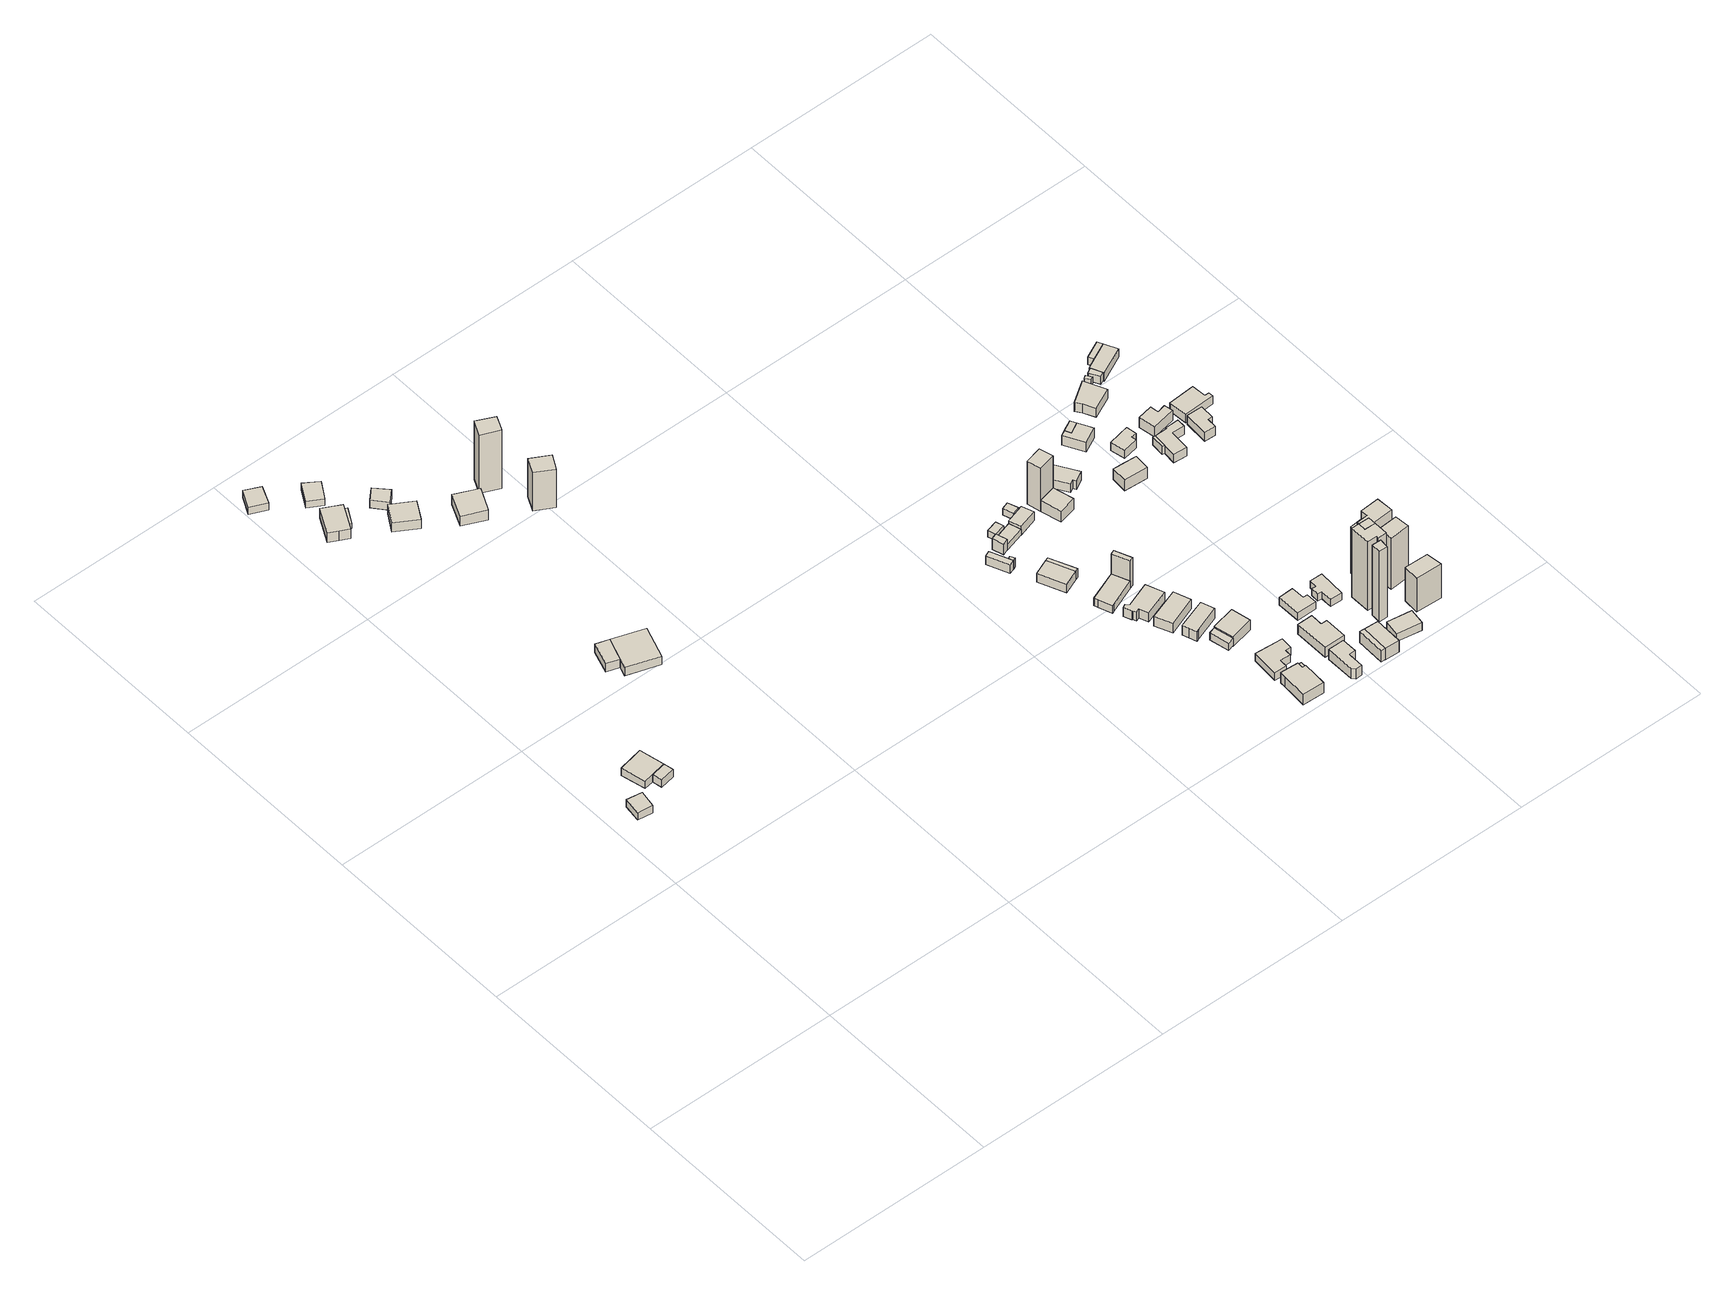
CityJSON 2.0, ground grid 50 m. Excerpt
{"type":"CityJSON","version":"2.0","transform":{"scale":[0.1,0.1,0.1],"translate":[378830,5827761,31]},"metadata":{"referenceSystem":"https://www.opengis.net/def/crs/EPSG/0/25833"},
"CityObjects":{
"building1":{"type":"Building","attributes":{"Gemeindeschluessel":"11000005","BezugspunktDach":"2200","function":"31001_1312","measuredHeight":2.29,"storeysAboveGround":1},"address":[{"country":"Germany","locality":"Berlin","thoroughfareNumber":"84 (3)","thoroughfareName":"Niederneuendorfer Allee"}],"geometry":[{"type":"Solid","lod":"1","boundaries":[[[[0,1,2,3]],[[4,5,6,7]],[[4,7,3,2]],[[5,4,2,1]],[[6,5,1,0]],[[7,6,0,3]]]]}]},
"building2":{"type":"Building","attributes":{"Gemeindeschluessel":"11000005","BezugspunktDach":"2200","function":"31001_1312","measuredHeight":2.25,"storeysAboveGround":1},"address":[{"country":"Germany","locality":"Berlin","thoroughfareNumber":"84 (2)","thoroughfareName":"Niederneuendorfer Allee"}],"geometry":[{"type":"Solid","lod":"1","boundaries":[[[[8,9,10,11,12]],[[13,14,15,16,17]],[[13,17,12,11]],[[14,13,11,10]],[[15,14,10,9]],[[16,15,9,8]],[[17,16,8,12]]]]}]},
"building3":{"type":"Building","attributes":{"Gemeindeschluessel":"11000005","BezugspunktDach":"2200","function":"51009_1610","measuredHeight":2.27,"storeysAboveGround":0},"address":[{"country":"Germany","locality":"Berlin"}],"geometry":[{"type":"Solid","lod":"1","boundaries":[[[[18,19,10,9]],[[14,20,21,15]],[[14,15,9,10]],[[20,14,10,19]],[[21,20,19,18]],[[15,21,18,9]]]]}]},
"building4":{"type":"Building","attributes":{"Gemeindeschluessel":"11000005","BezugspunktDach":"2200","function":"31001_1312","measuredHeight":2.22,"storeysAboveGround":1},"address":[{"country":"Germany","locality":"Berlin","thoroughfareNumber":"84 (65)","thoroughfareName":"Niederneuendorfer Allee"}],"geometry":[{"type":"Solid","lod":"1","boundaries":[[[[22,23,24,25]],[[26,27,28,29]],[[26,29,25,24]],[[27,26,24,23]],[[28,27,23,22]],[[29,28,22,25]]]]}]},
"building5":{"type":"Building","attributes":{"Gemeindeschluessel":"11000005","BezugspunktDach":"2200","function":"31001_1310","measuredHeight":2.59,"storeysAboveGround":1},"address":[{"country":"Germany","locality":"Berlin","thoroughfareNumber":"84 (1)","thoroughfareName":"Niederneuendorfer Allee"}],"geometry":[{"type":"Solid","lod":"1","boundaries":[[[[30,31,32,33]],[[34,35,36,37]],[[34,37,33,32]],[[35,34,32,31]],[[36,35,31,30]],[[37,36,30,33]]]]}]},
"building6":{"type":"Building","attributes":{"Gemeindeschluessel":"11000005","BezugspunktDach":"2200","function":"31001_1312","measuredHeight":3.65,"storeysAboveGround":1},"address":[{"country":"Germany","locality":"Berlin","thoroughfareNumber":"84 (67)","thoroughfareName":"Niederneuendorfer Allee"}],"geometry":[{"type":"Solid","lod":"1","boundaries":[[[[38,39,40,41,42,43]],[[44,45,46,47,48,49]],[[44,49,43,42]],[[45,44,42,41]],[[46,45,41,40]],[[47,46,40,39]],[[48,47,39,38]],[[49,48,38,43]]]]}]},
"building7":{"type":"Building","attributes":{"Gemeindeschluessel":"11000005","BezugspunktDach":"2200","function":"51009_1610","measuredHeight":1.57,"storeysAboveGround":0},"address":[{"country":"Germany","locality":"Berlin"}],"geometry":[{"type":"Solid","lod":"1","boundaries":[[[[50,51,52,53]],[[54,55,56,57]],[[54,57,53,52]],[[55,54,52,51]],[[56,55,51,50]],[[57,56,50,53]]]]}]},
"building8":{"type":"Building","attributes":{"Gemeindeschluessel":"11000005","BezugspunktDach":"2200","function":"31001_1310","measuredHeight":2.58,"storeysAboveGround":1},"address":[{"country":"Germany","locality":"Berlin","thoroughfareNumber":"84","thoroughfareName":"Niederneuendorfer Allee"}],"geometry":[{"type":"Solid","lod":"1","boundaries":[[[[58,59,31,30,60]],[[36,35,61,62,63]],[[36,63,60,30]],[[35,36,30,31]],[[61,35,31,59]],[[62,61,59,58]],[[63,62,58,60]]]]}]},
"building9":{"type":"Building","attributes":{"Gemeindeschluessel":"11000005","BezugspunktDach":"2200","function":"31001_1312","measuredHeight":2.01,"storeysAboveGround":1},"address":[{"country":"Germany","locality":"Berlin","thoroughfareNumber":"84 (66)","thoroughfareName":"Niederneuendorfer Allee"}],"geometry":[{"type":"Solid","lod":"1","boundaries":[[[[64,65,66,67]],[[68,69,70,71]],[[68,71,67,66]],[[69,68,66,65]],[[70,69,65,64]],[[71,70,64,67]]]]}]},
"building10":{"type":"Building","attributes":{"Gemeindeschluessel":"11000005","BezugspunktDach":"2200","function":"31001_1312","measuredHeight":2.79,"storeysAboveGround":1},"address":[{"country":"Germany","locality":"Berlin","thoroughfareNumber":"84 (69)","thoroughfareName":"Niederneuendorfer Allee"}],"geometry":[{"type":"Solid","lod":"1","boundaries":[[[[72,73,74,75]],[[76,77,78,79]],[[76,79,75,74]],[[77,76,74,73]],[[78,77,73,72]],[[79,78,72,75]]]]}]},
"building11":{"type":"Building","attributes":{"Gemeindeschluessel":"11000005","BezugspunktDach":"2200","function":"31001_1312","measuredHeight":2.5,"storeysAboveGround":1},"address":[{"country":"Germany","locality":"Berlin","thoroughfareNumber":"84 (68)","thoroughfareName":"Niederneuendorfer Allee"}],"geometry":[{"type":"Solid","lod":"1","boundaries":[[[[80,81,82,83]],[[84,85,86,87]],[[84,87,83,82]],[[85,84,82,81]],[[86,85,81,80]],[[87,86,80,83]]]]}]},
"building12":{"type":"Building","attributes":{"Gemeindeschluessel":"11000005","BezugspunktDach":"2200","function":"31001_1312","measuredHeight":3.04,"storeysAboveGround":1},"address":[{"country":"Germany","locality":"Berlin","thoroughfareNumber":"84 (70)","thoroughfareName":"Niederneuendorfer Allee"}],"geometry":[{"type":"Solid","lod":"1","boundaries":[[[[88,89,90,91]],[[92,93,94,95]],[[92,95,91,90]],[[93,92,90,89]],[[94,93,89,88]],[[95,94,88,91]]]]}]},
"building13":{"type":"Building","attributes":{"Gemeindeschluessel":"11000005","BezugspunktDach":"2200","function":"31001_1312","measuredHeight":19.59,"storeysAboveGround":1},"address":[{"country":"Germany","locality":"Berlin","thoroughfareNumber":"84 (71)","thoroughfareName":"Niederneuendorfer Allee"}],"geometry":[{"type":"Solid","lod":"1","boundaries":[[[[96,97,98,99]],[[100,101,102,103]],[[100,103,99,98]],[[101,100,98,97]],[[102,101,97,96]],[[103,102,96,99]]]]}]},
"building14":{"type":"Building","attributes":{"Gemeindeschluessel":"11000005","BezugspunktDach":"2200","function":"31001_1312","measuredHeight":11.95,"storeysAboveGround":1},"address":[{"country":"Germany","locality":"Berlin","thoroughfareNumber":"84 (72)","thoroughfareName":"Niederneuendorfer Allee"}],"geometry":[{"type":"Solid","lod":"1","boundaries":[[[[104,105,106,107]],[[108,109,110,111]],[[108,111,107,106]],[[109,108,106,105]],[[110,109,105,104]],[[111,110,104,107]]]]}]},
"building15":{"type":"Building","attributes":{"Gemeindeschluessel":"11000005","BezugspunktDach":"2200","function":"31001_2612","measuredHeight":2.69,"storeysAboveGround":1},"address":[{"country":"Germany","locality":"Berlin","thoroughfareNumber":"83 (23)","thoroughfareName":"Niederneuendorfer Allee"}],"geometry":[{"type":"Solid","lod":"1","boundaries":[[[[112,113,114,115,116]],[[117,118,119,120,121]],[[117,121,116,115]],[[118,117,115,114]],[[119,118,114,113]],[[120,119,113,112]],[[121,120,112,116]]]]}]},
"building16":{"type":"Building","attributes":{"Gemeindeschluessel":"11000005","BezugspunktDach":"2200","function":"51009_1610","measuredHeight":2.74,"storeysAboveGround":0},"address":[{"country":"Germany","locality":"Berlin"}],"geometry":[{"type":"Solid","lod":"1","boundaries":[[[[113,122,123,114]],[[124,125,126,127]],[[124,127,114,123]],[[125,124,123,122]],[[126,125,122,113]],[[127,126,113,114]]]]}]},
"building17":{"type":"Building","attributes":{"Gemeindeschluessel":"11000005","BezugspunktDach":"2200","function":"31001_1312","measuredHeight":2.79,"storeysAboveGround":1},"address":[{"country":"Germany","locality":"Berlin","thoroughfareNumber":"83 (1)","thoroughfareName":"Niederneuendorfer Allee"}],"geometry":[{"type":"Solid","lod":"1","boundaries":[[[[128,129,130,131]],[[132,133,134,135]],[[132,135,131,130]],[[133,132,130,129]],[[134,133,129,128]],[[135,134,128,131]]]]}]},
"building18":{"type":"Building","attributes":{"Gemeindeschluessel":"11000005","BezugspunktDach":"2200","function":"31001_1310","measuredHeight":3.29,"storeysAboveGround":1},"address":[{"country":"Germany","locality":"Berlin","thoroughfareNumber":"83 (24)","thoroughfareName":"Niederneuendorfer Allee"}],"geometry":[{"type":"Solid","lod":"1","boundaries":[[[[136,137,138,139]],[[140,141,142,143]],[[140,143,139,138]],[[141,140,138,137]],[[142,141,137,136]],[[143,142,136,139]]]]}]},
"building19":{"type":"Building","attributes":{"Gemeindeschluessel":"11000005","BezugspunktDach":"2200","function":"31001_1312","measuredHeight":4.2,"storeysAboveGround":1},"address":[{"country":"Germany","locality":"Berlin","thoroughfareNumber":"83 (9)","thoroughfareName":"Niederneuendorfer Allee"}],"geometry":[{"type":"Solid","lod":"1","boundaries":[[[[144,145,146,147,148,149,150]],[[151,152,153,154,155,156,157]],[[151,157,150,149]],[[152,151,149,148]],[[153,152,148,147]],[[154,153,147,146]],[[155,154,146,145]],[[156,155,145,144]],[[157,156,144,150]]]]}]},
"building20":{"type":"Building","attributes":{"Gemeindeschluessel":"11000005","BezugspunktDach":"2200","function":"51009_1610","measuredHeight":2.79,"storeysAboveGround":0},"address":[{"country":"Germany","locality":"Berlin"}],"geometry":[{"type":"Solid","lod":"1","boundaries":[[[[129,158,159,130]],[[160,161,162,163]],[[160,163,130,159]],[[161,160,159,158]],[[162,161,158,129]],[[163,162,129,130]]]]}]},
"building21":{"type":"Building","attributes":{"Gemeindeschluessel":"11000005","BezugspunktDach":"2200","function":"31001_1312","measuredHeight":2.24,"storeysAboveGround":1},"address":[{"country":"Germany","locality":"Berlin","thoroughfareNumber":"83 (2)","thoroughfareName":"Niederneuendorfer Allee"}],"geometry":[{"type":"Solid","lod":"1","boundaries":[[[[164,165,166,167,168,169]],[[170,171,172,173,174,175]],[[170,175,169,168]],[[171,170,168,167]],[[172,171,167,166]],[[173,172,166,165]],[[174,173,165,164]],[[175,174,164,169]]]]}]},
"building22":{"type":"Building","attributes":{"Gemeindeschluessel":"11000005","BezugspunktDach":"2200","function":"31001_1312","measuredHeight":2.85,"storeysAboveGround":1},"address":[{"country":"Germany","locality":"Berlin","thoroughfareNumber":"83 (3)","thoroughfareName":"Niederneuendorfer Allee"}],"geometry":[{"type":"Solid","lod":"1","boundaries":[[[[176,177,178,179,180,181,182,183,184,185,186]],[[187,188,189,190,191,192,193,194,195,196,197]],[[187,197,186,185]],[[188,187,185,184]],[[189,188,184,183]],[[190,189,183,182]],[[191,190,182,181]],[[192,191,181,180]],[[193,192,180,179]],[[194,193,179,178]],[[195,194,178,177]],[[196,195,177,176]],[[197,196,176,186]]]]}]},
"building23":{"type":"Building","attributes":{"Gemeindeschluessel":"11000005","BezugspunktDach":"2200","function":"51009_1610","measuredHeight":2.28,"storeysAboveGround":0},"address":[{"country":"Germany","locality":"Berlin"}],"geometry":[{"type":"Solid","lod":"1","boundaries":[[[[198,199,200,201]],[[202,203,204,205]],[[202,205,201,200]],[[203,202,200,199]],[[204,203,199,198]],[[205,204,198,201]]]]}]},
"building24":{"type":"Building","attributes":{"Gemeindeschluessel":"11000005","BezugspunktDach":"2200","function":"31001_1310","measuredHeight":1.93,"storeysAboveGround":1},"address":[{"country":"Germany","locality":"Berlin","thoroughfareNumber":"83 (25)","thoroughfareName":"Niederneuendorfer Allee"}],"geometry":[{"type":"Solid","lod":"1","boundaries":[[[[206,207,208,209]],[[210,211,212,213]],[[210,213,209,208]],[[211,210,208,207]],[[212,211,207,206]],[[213,212,206,209]]]]}]},
"building25":{"type":"Building","attributes":{"Gemeindeschluessel":"11000005","BezugspunktDach":"2200","function":"31001_1312","measuredHeight":3.06,"storeysAboveGround":1},"address":[{"country":"Germany","locality":"Berlin","thoroughfareNumber":"83 (4)","thoroughfareName":"Niederneuendorfer Allee"}],"geometry":[{"type":"Solid","lod":"1","boundaries":[[[[214,215,216,217,218]],[[219,220,221,222,223]],[[219,223,218,217]],[[220,219,217,216]],[[221,220,216,215]],[[222,221,215,214]],[[223,222,214,218]]]]}]},
"building26":{"type":"Building","attributes":{"Gemeindeschluessel":"11000005","BezugspunktDach":"2200","function":"51009_1610","measuredHeight":2.5,"storeysAboveGround":0},"address":[{"country":"Germany","locality":"Berlin"}],"geometry":[{"type":"Solid","lod":"1","boundaries":[[[[224,225,226,227]],[[228,229,230,231]],[[228,231,227,226]],[[229,228,226,225]],[[230,229,225,224]],[[231,230,224,227]]]]}]},
"building27":{"type":"Building","attributes":{"Gemeindeschluessel":"11000005","BezugspunktDach":"2200","function":"31001_1312","measuredHeight":3.23,"storeysAboveGround":1},"address":[{"country":"Germany","locality":"Berlin","thoroughfareNumber":"83 (5)","thoroughfareName":"Niederneuendorfer Allee"}],"geometry":[{"type":"Solid","lod":"1","boundaries":[[[[232,233,234,235,236,237,238,239]],[[240,241,242,243,244,245,246,247]],[[240,247,239,238]],[[241,240,238,237]],[[242,241,237,236]],[[243,242,236,235]],[[244,243,235,234]],[[245,244,234,233]],[[246,245,233,232]],[[247,246,232,239]]]]}]},
"building28":{"type":"Building","attributes":{"Gemeindeschluessel":"11000005","BezugspunktDach":"2200","function":"31001_1312","measuredHeight":2.33,"storeysAboveGround":1},"address":[{"country":"Germany","locality":"Berlin","thoroughfareNumber":"83 (8)","thoroughfareName":"Niederneuendorfer Allee"}],"geometry":[{"type":"Solid","lod":"1","boundaries":[[[[248,249,250,251,252,253,254,255]],[[256,257,258,259,260,261,262,263]],[[256,263,255,254]],[[257,256,254,253]],[[258,257,253,252]],[[259,258,252,251]],[[260,259,251,250]],[[261,260,250,249]],[[262,261,249,248]],[[263,262,248,255]]]]}]},
"building29":{"type":"Building","attributes":{"Gemeindeschluessel":"11000005","BezugspunktDach":"2200","function":"51009_1610","measuredHeight":2.62,"storeysAboveGround":0},"address":[{"country":"Germany","locality":"Berlin"}],"geometry":[{"type":"Solid","lod":"1","boundaries":[[[[264,265,266,267]],[[268,269,270,271]],[[268,271,267,266]],[[269,268,266,265]],[[270,269,265,264]],[[271,270,264,267]]]]}]},
"building30":{"type":"Building","attributes":{"Gemeindeschluessel":"11000005","BezugspunktDach":"2200","function":"51009_1610","measuredHeight":8.56,"storeysAboveGround":0},"address":[{"country":"Germany","locality":"Berlin"}],"geometry":[{"type":"Solid","lod":"1","boundaries":[[[[272,273,274,275]],[[276,277,171,170]],[[276,170,275,274]],[[277,276,274,273]],[[171,277,273,272]],[[170,171,272,275]]]]}]},
"building31":{"type":"Building","attributes":{"Gemeindeschluessel":"11000005","BezugspunktDach":"2200","function":"31001_1312","measuredHeight":3.41,"storeysAboveGround":1},"address":[{"country":"Germany","locality":"Berlin","thoroughfareNumber":"83 (6)","thoroughfareName":"Niederneuendorfer Allee"}],"geometry":[{"type":"Solid","lod":"1","boundaries":[[[[278,279,280,281]],[[282,283,284,285]],[[282,285,281,280]],[[283,282,280,279]],[[284,283,279,278]],[[285,284,278,281]]]]}]},
"building32":{"type":"Building","attributes":{"Gemeindeschluessel":"11000005","BezugspunktDach":"2200","function":"31001_1310","measuredHeight":2.67,"storeysAboveGround":1},"address":[{"country":"Germany","locality":"Berlin","thoroughfareNumber":"83 (26)","thoroughfareName":"Niederneuendorfer Allee"}],"geometry":[{"type":"Solid","lod":"1","boundaries":[[[[286,287,288,289]],[[290,291,292,293]],[[290,293,289,288]],[[291,290,288,287]],[[292,291,287,286]],[[293,292,286,289]]]]}]},
"building33":{"type":"Building","attributes":{"Gemeindeschluessel":"11000005","BezugspunktDach":"2200","function":"31001_1310","measuredHeight":2.09,"storeysAboveGround":1},"address":[{"country":"Germany","locality":"Berlin","thoroughfareNumber":"83 (27)","thoroughfareName":"Niederneuendorfer Allee"}],"geometry":[{"type":"Solid","lod":"1","boundaries":[[[[294,295,296,297]],[[298,299,300,301]],[[298,301,297,296]],[[299,298,296,295]],[[300,299,295,294]],[[301,300,294,297]]]]}]},
"building34":{"type":"Building","attributes":{"Gemeindeschluessel":"11000005","BezugspunktDach":"2200","function":"31001_1312","measuredHeight":3,"storeysAboveGround":1},"address":[{"country":"Germany","locality":"Berlin","thoroughfareNumber":"83 (11)","thoroughfareName":"Niederneuendorfer Allee"}],"geometry":[{"type":"Solid","lod":"1","boundaries":[[[[302,303,304,305,306,307,308]],[[309,310,311,312,313,314,315]],[[309,315,308,307]],[[310,309,307,306]],[[311,310,306,305]],[[312,311,305,304]],[[313,312,304,303]],[[314,313,303,302]],[[315,314,302,308]]]]}]},
"building35":{"type":"Building","attributes":{"Gemeindeschluessel":"11000005","BezugspunktDach":"2200","function":"31001_1312","measuredHeight":3.04,"storeysAboveGround":1},"address":[{"country":"Germany","locality":"Berlin","thoroughfareNumber":"83 (22)","thoroughfareName":"Niederneuendorfer Allee"}],"geometry":[{"type":"Solid","lod":"1","boundaries":[[[[316,317,318,319,320,321]],[[322,323,324,325,326,327]],[[322,327,321,320]],[[323,322,320,319]],[[324,323,319,318]],[[325,324,318,317]],[[326,325,317,316]],[[327,326,316,321]]]]}]},
"building36":{"type":"Building","attributes":{"Gemeindeschluessel":"11000005","BezugspunktDach":"2200","function":"31001_1312","measuredHeight":3.45,"storeysAboveGround":1},"address":[{"country":"Germany","locality":"Berlin","thoroughfareNumber":"83 (28)","thoroughfareName":"Niederneuendorfer Allee"}],"geometry":[{"type":"Solid","lod":"1","boundaries":[[[[328,329,330,331]],[[332,333,334,335]],[[332,335,331,330]],[[333,332,330,329]],[[334,333,329,328]],[[335,334,328,331]]]]}]},
"building37":{"type":"Building","attributes":{"Gemeindeschluessel":"11000005","BezugspunktDach":"2200","function":"31001_1310","measuredHeight":13.43,"storeysAboveGround":1},"address":[{"country":"Germany","locality":"Berlin","thoroughfareNumber":"83 (29)","thoroughfareName":"Niederneuendorfer Allee"}],"geometry":[{"type":"Solid","lod":"1","boundaries":[[[[336,337,338,339]],[[340,332,335,341]],[[340,341,339,338]],[[332,340,338,337]],[[335,332,337,336]],[[341,335,336,339]]]]}]},
"building38":{"type":"Building","attributes":{"Gemeindeschluessel":"11000005","BezugspunktDach":"2200","function":"51009_1610","measuredHeight":3.56,"storeysAboveGround":0},"address":[{"country":"Germany","locality":"Berlin"}],"geometry":[{"type":"Solid","lod":"1","boundaries":[[[[342,343,344,345]],[[346,347,348,349]],[[346,349,345,344]],[[347,346,344,343]],[[348,347,343,342]],[[349,348,342,345]]]]}]},
"building39":{"type":"Building","attributes":{"Gemeindeschluessel":"11000005","BezugspunktDach":"2200","function":"31001_1312","measuredHeight":2.3,"storeysAboveGround":1},"address":[{"country":"Germany","locality":"Berlin","thoroughfareNumber":"83 (21)","thoroughfareName":"Niederneuendorfer Allee"}],"geometry":[{"type":"Solid","lod":"1","boundaries":[[[[350,351,352,353,354,355]],[[356,357,358,359,360,361]],[[356,361,355,354]],[[357,356,354,353]],[[358,357,353,352]],[[359,358,352,351]],[[360,359,351,350]],[[361,360,350,355]]]]}]},
"building40":{"type":"Building","attributes":{"Gemeindeschluessel":"11000005","BezugspunktDach":"2200","function":"31001_1312","measuredHeight":3.66,"storeysAboveGround":1},"address":[{"country":"Germany","locality":"Berlin","thoroughfareNumber":"83 (12)","thoroughfareName":"Niederneuendorfer Allee"}],"geometry":[{"type":"Solid","lod":"1","boundaries":[[[[362,363,343,342]],[[364,365,366,367]],[[364,367,342,343]],[[365,364,343,363]],[[366,365,363,362]],[[367,366,362,342]]]]}]},
"building41":{"type":"Building","attributes":{"Gemeindeschluessel":"11000005","BezugspunktDach":"2200","function":"31001_1312","measuredHeight":2.69,"storeysAboveGround":1},"address":[{"country":"Germany","locality":"Berlin","thoroughfareNumber":"83 (30)","thoroughfareName":"Niederneuendorfer Allee"}],"geometry":[{"type":"Solid","lod":"1","boundaries":[[[[368,369,370,371,372,373]],[[374,375,376,377,378,379]],[[374,379,373,372]],[[375,374,372,371]],[[376,375,371,370]],[[377,376,370,369]],[[378,377,369,368]],[[379,378,368,373]]]]}]},
"building42":{"type":"Building","attributes":{"Gemeindeschluessel":"11000005","BezugspunktDach":"2200","function":"31001_1312","measuredHeight":2.23,"storeysAboveGround":1},"address":[{"country":"Germany","locality":"Berlin","thoroughfareNumber":"83 (20)","thoroughfareName":"Niederneuendorfer Allee"}],"geometry":[{"type":"Solid","lod":"1","boundaries":[[[[380,381,382,383,384,385,386,387]],[[388,389,390,391,392,393,394,395]],[[388,395,387,386]],[[389,388,386,385]],[[390,389,385,384]],[[391,390,384,383]],[[392,391,383,382]],[[393,392,382,381]],[[394,393,381,380]],[[395,394,380,387]]]]}]},
"building43":{"type":"Building","attributes":{"Gemeindeschluessel":"11000005","BezugspunktDach":"2200","function":"31001_1312","measuredHeight":2.4,"storeysAboveGround":1},"address":[{"country":"Germany","locality":"Berlin","thoroughfareNumber":"83 (13)","thoroughfareName":"Niederneuendorfer Allee"}],"geometry":[{"type":"Solid","lod":"1","boundaries":[[[[396,397,398,399]],[[400,401,402,403]],[[400,403,399,398]],[[401,400,398,397]],[[402,401,397,396]],[[403,402,396,399]]]]}]},
"building44":{"type":"Building","attributes":{"Gemeindeschluessel":"11000005","BezugspunktDach":"2200","function":"31001_1312","measuredHeight":21.88,"storeysAboveGround":1},"address":[{"country":"Germany","locality":"Berlin","thoroughfareNumber":"83 (19)","thoroughfareName":"Niederneuendorfer Allee"}],"geometry":[{"type":"Solid","lod":"1","boundaries":[[[[404,405,406,407]],[[408,409,410,411]],[[408,411,407,406]],[[409,408,406,405]],[[410,409,405,404]],[[411,410,404,407]]]]}]},
"building45":{"type":"Building","attributes":{"Gemeindeschluessel":"11000005","BezugspunktDach":"2200","function":"31001_1312","measuredHeight":21.36,"storeysAboveGround":1},"address":[{"country":"Germany","locality":"Berlin","thoroughfareNumber":"83 (18)","thoroughfareName":"Niederneuendorfer Allee"}],"geometry":[{"type":"Solid","lod":"1","boundaries":[[[[412,413,414,415,416,417,418,419]],[[420,421,422,423,424,425,426,427]],[[420,427,419,418]],[[421,420,418,417]],[[422,421,417,416]],[[423,422,416,415]],[[424,423,415,414]],[[425,424,414,413]],[[426,425,413,412]],[[427,426,412,419]]]]}]},
"building46":{"type":"Building","attributes":{"Gemeindeschluessel":"11000005","BezugspunktDach":"2200","function":"51009_1610","measuredHeight":21.37,"storeysAboveGround":0},"address":[{"country":"Germany","locality":"Berlin"}],"geometry":[{"type":"Solid","lod":"1","boundaries":[[[[416,428,418,417]],[[420,429,422,421]],[[420,421,417,418]],[[429,420,418,428]],[[422,429,428,416]],[[421,422,416,417]]]]}]},
"building47":{"type":"Building","attributes":{"Gemeindeschluessel":"11000005","BezugspunktDach":"2200","function":"31001_1312","measuredHeight":3.75,"storeysAboveGround":1},"address":[{"country":"Germany","locality":"Berlin","thoroughfareNumber":"83 (43)","thoroughfareName":"Niederneuendorfer Allee"}],"geometry":[{"type":"Solid","lod":"1","boundaries":[[[[430,431,432,433,434]],[[435,436,437,438,439]],[[435,439,434,433]],[[436,435,433,432]],[[437,436,432,431]],[[438,437,431,430]],[[439,438,430,434]]]]}]},
"building48":{"type":"Building","attributes":{"Gemeindeschluessel":"11000005","BezugspunktDach":"2200","function":"31001_1312","measuredHeight":2.91,"storeysAboveGround":1},"address":[{"country":"Germany","locality":"Berlin","thoroughfareNumber":"83 (31)","thoroughfareName":"Niederneuendorfer Allee"}],"geometry":[{"type":"Solid","lod":"1","boundaries":[[[[440,441,442,443,444,445]],[[446,447,448,449,450,451]],[[446,451,445,444]],[[447,446,444,443]],[[448,447,443,442]],[[449,448,442,441]],[[450,449,441,440]],[[451,450,440,445]]]]}]},
"building49":{"type":"Building","attributes":{"Gemeindeschluessel":"11000005","BezugspunktDach":"2200","function":"51009_1610","measuredHeight":2.84,"storeysAboveGround":0},"address":[{"country":"Germany","locality":"Berlin"}],"geometry":[{"type":"Solid","lod":"1","boundaries":[[[[443,442,452,444]],[[453,454,455,456]],[[453,456,444,452]],[[454,453,452,442]],[[455,454,442,443]],[[456,455,443,444]]]]}]},
"building50":{"type":"Building","attributes":{"Gemeindeschluessel":"11000005","BezugspunktDach":"2200","function":"51009_1610","measuredHeight":14.49,"storeysAboveGround":0},"address":[{"country":"Germany","locality":"Berlin"}],"geometry":[{"type":"Solid","lod":"1","boundaries":[[[[457,458,459,460]],[[461,462,463,464]],[[461,464,460,459]],[[462,461,459,458]],[[463,462,458,457]],[[464,463,457,460]]]]}]},
"building51":{"type":"Building","attributes":{"Gemeindeschluessel":"11000005","BezugspunktDach":"2200","function":"31001_1312","measuredHeight":10.48,"storeysAboveGround":1},"address":[{"country":"Germany","locality":"Berlin","thoroughfareNumber":"83 (15)","thoroughfareName":"Niederneuendorfer Allee"}],"geometry":[{"type":"Solid","lod":"1","boundaries":[[[[465,466,467,468]],[[469,470,471,472]],[[469,472,468,467]],[[470,469,467,466]],[[471,470,466,465]],[[472,471,465,468]]]]}]},
"building52":{"type":"Building","attributes":{"Gemeindeschluessel":"11000005","BezugspunktDach":"2200","function":"31001_1312","measuredHeight":16.03,"storeysAboveGround":1},"address":[{"country":"Germany","locality":"Berlin","thoroughfareNumber":"83 (16)","thoroughfareName":"Niederneuendorfer Allee"}],"geometry":[{"type":"Solid","lod":"1","boundaries":[[[[473,474,475,476,477,478]],[[479,480,481,482,483,484]],[[479,484,478,477]],[[480,479,477,476]],[[481,480,476,475]],[[482,481,475,474]],[[483,482,474,473]],[[484,483,473,478]]]]}]},
"building53":{"type":"Building","attributes":{"Gemeindeschluessel":"11000005","BezugspunktDach":"2200","function":"31001_1312","measuredHeight":17.16,"storeysAboveGround":1},"address":[{"country":"Germany","locality":"Berlin","thoroughfareNumber":"83 (17)","thoroughfareName":"Niederneuendorfer Allee"}],"geometry":[{"type":"Solid","lod":"1","boundaries":[[[[485,486,487,488,489,490]],[[462,461,491,492,493,463]],[[462,463,490,489]],[[461,462,489,488]],[[491,461,488,487]],[[492,491,487,486]],[[493,492,486,485]],[[463,493,485,490]]]]}]},
"building54":{"type":"Building","attributes":{"Gemeindeschluessel":"11000005","BezugspunktDach":"2200","function":"31001_1312","measuredHeight":2.54,"storeysAboveGround":1},"address":[{"country":"Germany","locality":"Berlin","thoroughfareNumber":"83 (32)","thoroughfareName":"Niederneuendorfer Allee"}],"geometry":[{"type":"Solid","lod":"1","boundaries":[[[[494,495,496,497,498,499]],[[500,501,502,503,504,505]],[[500,505,499,498]],[[501,500,498,497]],[[502,501,497,496]],[[503,502,496,495]],[[504,503,495,494]],[[505,504,494,499]]]]}]},
"building55":{"type":"Building","attributes":{"Gemeindeschluessel":"11000005","BezugspunktDach":"2200","function":"31001_1310","measuredHeight":2.53,"storeysAboveGround":1},"address":[{"country":"Germany","locality":"Berlin","thoroughfareNumber":"83 (34)","thoroughfareName":"Niederneuendorfer Allee"}],"geometry":[{"type":"Solid","lod":"1","boundaries":[[[[506,507,508,509]],[[510,511,512,513]],[[510,513,509,508]],[[511,510,508,507]],[[512,511,507,506]],[[513,512,506,509]]]]}]},
"building56":{"type":"Building","attributes":{"Gemeindeschluessel":"11000005","BezugspunktDach":"2200","function":"31001_1312","measuredHeight":2.55,"storeysAboveGround":1},"address":[{"country":"Germany","locality":"Berlin","thoroughfareNumber":"83 (35)","thoroughfareName":"Niederneuendorfer Allee"}],"geometry":[{"type":"Solid","lod":"1","boundaries":[[[[514,515,516,517,518,519,507,506,520]],[[521,522,523,524,525,526,527,528,529]],[[521,529,520,506]],[[522,521,506,507]],[[523,522,507,519]],[[524,523,519,518]],[[525,524,518,517]],[[526,525,517,516]],[[527,526,516,515]],[[528,527,515,514]],[[529,528,514,520]]]]}]},
"building57":{"type":"Building","attributes":{"Gemeindeschluessel":"11000005","BezugspunktDach":"2200","function":"31001_1312","measuredHeight":2.83,"storeysAboveGround":1},"address":[{"country":"Germany","locality":"Berlin","thoroughfareNumber":"83 (39)","thoroughfareName":"Niederneuendorfer Allee"}],"geometry":[{"type":"Solid","lod":"1","boundaries":[[[[530,531,532,533,534]],[[535,536,537,538,539]],[[535,539,534,533]],[[536,535,533,532]],[[537,536,532,531]],[[538,537,531,530]],[[539,538,530,534]]]]}]},
"building58":{"type":"Building","attributes":{"Gemeindeschluessel":"11000005","BezugspunktDach":"2200","function":"31001_1312","measuredHeight":3.89,"storeysAboveGround":1},"address":[{"country":"Germany","locality":"Berlin","thoroughfareNumber":"83 (33)","thoroughfareName":"Niederneuendorfer Allee"}],"geometry":[{"type":"Solid","lod":"1","boundaries":[[[[540,541,542,543,544,545]],[[546,547,548,549,550,551]],[[546,551,545,544]],[[547,546,544,543]],[[548,547,543,542]],[[549,548,542,541]],[[550,549,541,540]],[[551,550,540,545]]]]}]},
"building59":{"type":"Building","attributes":{"Gemeindeschluessel":"11000005","BezugspunktDach":"2200","function":"31001_1310","measuredHeight":1.98,"storeysAboveGround":1},"address":[{"country":"Germany","locality":"Berlin","thoroughfareNumber":"83 (40)","thoroughfareName":"Niederneuendorfer Allee"}],"geometry":[{"type":"Solid","lod":"1","boundaries":[[[[552,553,554,555]],[[556,557,558,559]],[[556,559,555,554]],[[557,556,554,553]],[[558,557,553,552]],[[559,558,552,555]]]]}]},
"building60":{"type":"Building","attributes":{"Gemeindeschluessel":"11000005","BezugspunktDach":"2200","function":"31001_1310","measuredHeight":2.42,"storeysAboveGround":1},"address":[{"country":"Germany","locality":"Berlin","thoroughfareNumber":"83 (41)","thoroughfareName":"Niederneuendorfer Allee"}],"geometry":[{"type":"Solid","lod":"1","boundaries":[[[[560,561,562,563]],[[564,565,566,567]],[[564,567,563,562]],[[565,564,562,561]],[[566,565,561,560]],[[567,566,560,563]]]]}]},
"building61":{"type":"Building","attributes":{"Gemeindeschluessel":"11000005","BezugspunktDach":"2200","function":"31001_1312","measuredHeight":2.81,"storeysAboveGround":1},"address":[{"country":"Germany","locality":"Berlin","thoroughfareNumber":"83 (36)","thoroughfareName":"Niederneuendorfer Allee"}],"geometry":[{"type":"Solid","lod":"1","boundaries":[[[[568,569,570,571,572,573]],[[574,575,576,577,578,579]],[[574,579,573,572]],[[575,574,572,571]],[[576,575,571,570]],[[577,576,570,569]],[[578,577,569,568]],[[579,578,568,573]]]]}]},
"building62":{"type":"Building","attributes":{"Gemeindeschluessel":"11000005","BezugspunktDach":"2200","function":"31001_1312","measuredHeight":2.64,"storeysAboveGround":1},"address":[{"country":"Germany","locality":"Berlin","thoroughfareNumber":"83 (37)","thoroughfareName":"Niederneuendorfer Allee"}],"geometry":[{"type":"Solid","lod":"1","boundaries":[[[[580,581,582,583,584,585]],[[586,587,588,589,590,591]],[[586,591,585,584]],[[587,586,584,583]],[[588,587,583,582]],[[589,588,582,581]],[[590,589,581,580]],[[591,590,580,585]]]]}]},
"building63":{"type":"Building","attributes":{"Gemeindeschluessel":"11000005","BezugspunktDach":"2200","function":"31001_1312","measuredHeight":2.57,"storeysAboveGround":1},"address":[{"country":"Germany","locality":"Berlin","thoroughfareNumber":"83 (42)","thoroughfareName":"Niederneuendorfer Allee"}],"geometry":[{"type":"Solid","lod":"1","boundaries":[[[[562,561,592,593,594,595,596]],[[597,598,599,600,601,602,603]],[[597,603,596,595]],[[598,597,595,594]],[[599,598,594,593]],[[600,599,593,592]],[[601,600,592,561]],[[602,601,561,562]],[[603,602,562,596]]]]}]},
"building64":{"type":"Building","attributes":{"Gemeindeschluessel":"11000005","BezugspunktDach":"2200","function":"51009_1610","measuredHeight":2.34,"storeysAboveGround":0},"address":[{"country":"Germany","locality":"Berlin"}],"geometry":[{"type":"Solid","lod":"1","boundaries":[[[[595,594,604,605]],[[606,607,608,609]],[[606,609,605,604]],[[607,606,604,594]],[[608,607,594,595]],[[609,608,595,605]]]]}]}
},
"vertices":[
[96,686,28],[104,729,28],[65,735,28],[58,691,28],[65,735,5],[104,729,5],[96,686,5],[58,691,5],
[129,748,29],[153,753,29],[191,760,29],[178,823,29],[115,810,29],[178,823,6],[191,760,6],[153,753,6],[129,748,6],[115,810,6],
[158,728,29],[196,735,29],[196,735,6],[158,728,6],
[44,1872,32],[64,1917,32],[26,1935,32],[3,1890,32],[26,1935,10],[64,1917,10],[44,1872,10],[3,1890,10],
[315,1047,32],[336,1105,32],[303,1115,32],[284,1057,32],[303,1115,6],[336,1105,6],[315,1047,6],[284,1057,6],
[102,1711,37],[124,1699,37],[158,1762,37],[136,1774,37],[113,1786,37],[79,1723,37],[113,1786,7],[136,1774,7],[158,1762,7],[124,1699,7],[102,1711,7],[79,1723,7],
[144,1719,24],[166,1758,24],[158,1762,24],[137,1723,24],[158,1762,8],[166,1758,8],[144,1719,8],[137,1723,8],
[388,996,32],[416,1078,32],[307,1023,32],[416,1078,6],[388,996,6],[307,1023,6],
[144,1806,28],[171,1850,28],[136,1873,28],[109,1827,28],[136,1873,8],[171,1850,8],[144,1806,8],[109,1827,8],
[255,1623,36],[283,1670,36],[230,1702,36],[201,1656,36],[230,1702,8],[283,1670,8],[255,1623,8],[201,1656,8],
[240,1705,33],[266,1731,33],[236,1763,33],[212,1739,33],[236,1763,8],[266,1731,8],[240,1705,8],[212,1739,8],
[380,1550,38],[408,1608,38],[350,1634,38],[323,1575,38],[350,1634,7],[408,1608,7],[380,1550,7],[323,1575,7],
[460,1599,190],[477,1636,190],[433,1657,190],[414,1619,190],[433,1657,8],[477,1636,8],[460,1599,8],[414,1619,8],
[513,1484,125],[533,1521,125],[487,1547,125],[469,1509,125],[487,1547,6],[533,1521,6],[513,1484,6],[469,1509,6],
[1114,711,38],[1128,716,38],[1123,727,38],[1105,770,38],[1092,764,38],[1105,770,11],[1123,727,11],[1128,716,11],[1114,711,11],[1092,764,11],
[1135,719,38],[1130,730,38],[1130,730,10],[1135,719,10],[1128,716,10],[1123,727,10],
[1168,590,39],[1207,606,39],[1179,671,39],[1140,655,39],[1179,671,12],[1207,606,12],[1168,590,12],[1140,655,12],
[1140,762,42],[1155,767,42],[1147,795,42],[1132,790,42],[1147,795,9],[1155,767,9],[1140,762,9],[1132,790,9],
[1395,20,41],[1399,82,41],[1389,83,41],[1390,98,41],[1345,101,41],[1344,86,41],[1340,22,41],[1344,86,9],[1345,101,9],[1390,98,9],[1389,83,9],[1399,82,9],[1395,20,9],[1340,22,9],
[1215,609,39],[1187,674,39],[1187,674,11],[1215,609,11],[1207,606,11],[1179,671,11],
[1193,517,32],[1205,484,32],[1212,487,32],[1280,514,32],[1263,556,32],[1190,527,32],[1263,556,9],[1280,514,9],[1212,487,9],[1205,484,9],[1193,517,9],[1190,527,9],
[1224,442,38],[1225,442,38],[1229,434,38],[1238,437,38],[1246,415,38],[1311,438,38],[1294,482,38],[1231,459,38],[1224,466,38],[1221,465,38],[1216,462,38],[1221,465,10],[1224,466,10],[1231,459,10],[1294,482,10],[1311,438,10],[1246,415,10],[1238,437,10],[1229,434,10],[1225,442,10],[1224,442,10],[1216,462,10],
[1318,239,38],[1335,243,38],[1324,292,38],[1308,288,38],[1324,292,15],[1335,243,15],[1318,239,15],[1308,288,15],
[1153,802,30],[1182,810,30],[1176,830,30],[1147,822,30],[1176,830,11],[1182,810,11],[1153,802,11],[1147,822,11],
[1265,357,40],[1339,384,40],[1324,426,40],[1252,401,40],[1247,399,40],[1252,401,10],[1324,426,10],[1339,384,10],[1265,357,10],[1247,399,10],
[1155,767,25],[1206,782,25],[1197,812,25],[1146,797,25],[1197,812,8],[1206,782,8],[1155,767,8],[1146,797,8],
[1281,323,41],[1287,305,41],[1294,308,41],[1359,331,41],[1354,348,41],[1348,365,41],[1281,342,41],[1275,340,41],[1281,342,11],[1348,365,11],[1354,348,11],[1359,331,11],[1294,308,11],[1287,305,11],[1281,323,11],[1275,340,11],
[1369,111,36],[1370,132,36],[1396,130,36],[1397,146,36],[1411,145,36],[1414,176,36],[1343,181,36],[1338,112,36],[1343,181,12],[1414,176,12],[1411,145,12],[1397,146,12],[1396,130,12],[1370,132,12],[1369,111,12],[1338,112,12],
[1399,82,37],[1399,97,37],[1390,98,37],[1389,83,37],[1390,98,11],[1399,97,11],[1399,82,11],[1389,83,11],
[1280,514,95],[1290,518,95],[1273,560,95],[1263,556,95],[1273,560,9],[1290,518,9],
[1335,243,43],[1393,256,43],[1383,305,43],[1324,292,43],[1383,305,13],[1393,256,13],[1335,243,13],[1324,292,13],
[1206,782,34],[1255,796,34],[1244,826,34],[1197,812,34],[1244,826,7],[1255,796,7],[1206,782,7],[1197,812,7],
[1221,823,31],[1239,829,31],[1230,855,31],[1212,849,31],[1230,855,11],[1239,829,11],[1221,823,11],[1212,849,11],
[1467,15,37],[1475,7,37],[1491,8,37],[1491,49,37],[1508,49,37],[1508,88,37],[1467,88,37],[1508,88,7],[1508,49,7],[1491,49,7],[1491,8,7],[1475,7,7],[1467,15,7],[1467,88,7],
[1465,97,37],[1519,97,37],[1519,154,37],[1503,154,37],[1504,185,37],[1465,185,37],[1504,185,7],[1503,154,7],[1519,154,7],[1519,97,7],[1465,97,7],[1465,185,7],
[1294,755,42],[1338,765,42],[1325,817,42],[1281,806,42],[1325,817,8],[1338,765,8],[1294,755,8],[1281,806,8],
[1281,806,142],[1325,817,142],[1316,851,142],[1273,841,142],[1316,851,8],[1273,841,8],
[1558,9,42],[1560,80,42],[1548,81,42],[1546,9,42],[1548,81,7],[1560,80,7],[1558,9,7],[1546,9,7],
[1490,214,31],[1540,214,31],[1539,241,31],[1528,241,31],[1527,275,31],[1489,274,31],[1527,275,8],[1528,241,8],[1539,241,8],[1540,214,8],[1490,214,8],[1489,274,8],
[1594,7,42],[1596,78,42],[1560,80,6],[1596,78,6],[1594,7,6],[1558,9,6],
[1365,806,35],[1376,812,35],[1380,804,35],[1405,819,35],[1369,879,35],[1333,858,35],[1369,879,8],[1405,819,8],[1380,804,8],[1376,812,8],[1365,806,8],[1333,858,8],
[1569,228,30],[1568,199,30],[1599,198,30],[1602,267,30],[1571,268,30],[1570,248,30],[1559,249,30],[1558,229,30],[1559,249,8],[1570,248,8],[1571,268,8],[1602,267,8],[1599,198,8],[1568,199,8],[1569,228,8],[1558,229,8],
[1672,23,30],[1678,63,30],[1617,73,30],[1610,33,30],[1617,73,6],[1678,63,6],[1672,23,6],[1610,33,6],
[1640,98,227],[1642,122,227],[1619,123,227],[1618,99,227],[1619,123,8],[1642,122,8],[1640,98,8],[1618,99,8],
[1621,140,221],[1646,140,221],[1646,135,221],[1668,135,221],[1668,171,221],[1640,171,221],[1641,192,221],[1621,192,221],[1641,192,7],[1640,171,7],[1668,171,7],[1668,135,7],[1646,135,7],[1646,140,7],[1621,140,7],[1621,192,7],
[1668,191,221],[1668,191,7],
[1516,733,39],[1519,773,39],[1489,775,39],[1459,777,39],[1456,737,39],[1459,777,6],[1489,775,6],[1519,773,6],[1516,733,6],[1456,737,6],
[1465,872,39],[1505,892,39],[1487,928,39],[1459,913,39],[1452,928,39],[1439,921,39],[1452,928,9],[1459,913,9],[1487,928,9],[1505,892,9],[1465,872,9],[1439,921,9],
[1479,942,39],[1479,942,10],[1487,928,10],[1459,913,10],[1452,928,10],
[1666,227,152],[1696,229,152],[1695,247,152],[1664,245,152],[1695,247,7],[1696,229,7],[1666,227,7],[1664,245,7],
[1764,67,111],[1759,108,111],[1700,110,111],[1697,70,111],[1700,110,6],[1759,108,6],[1764,67,6],[1697,70,6],
[1685,171,167],[1697,172,167],[1698,154,167],[1749,157,167],[1746,194,167],[1684,190,167],[1746,194,7],[1749,157,7],[1698,154,7],[1697,172,7],[1685,171,7],[1684,190,7],
[1667,202,178],[1746,207,178],[1743,250,178],[1695,247,178],[1696,229,178],[1666,227,178],[1743,250,7],[1746,207,7],[1667,202,7],
[1515,805,34],[1553,812,34],[1551,825,34],[1565,827,34],[1561,853,34],[1507,842,34],[1561,853,9],[1565,827,9],[1551,825,9],[1553,812,9],[1515,805,9],[1507,842,9],
[1589,761,34],[1591,795,34],[1585,796,34],[1582,762,34],[1585,796,9],[1591,795,9],[1589,761,9],[1582,762,9],
[1620,726,34],[1624,778,34],[1656,776,34],[1657,798,34],[1623,798,34],[1623,795,34],[1586,729,34],[1589,761,8],[1591,795,8],[1623,795,8],[1623,798,8],[1657,798,8],[1656,776,8],[1624,778,8],[1620,726,8],[1586,729,8],
[1533,963,36],[1547,935,36],[1601,960,36],[1576,1014,36],[1523,978,36],[1576,1014,8],[1601,960,8],[1547,935,8],[1533,963,8],[1523,978,8],
[1603,811,40],[1663,822,40],[1659,844,40],[1637,839,40],[1634,860,40],[1596,853,40],[1634,860,9],[1637,839,9],[1659,844,9],[1663,822,9],[1603,811,9],[1596,853,9],
[1597,1009,29],[1604,1013,29],[1595,1027,29],[1588,1022,29],[1595,1027,9],[1604,1013,9],[1597,1009,9],[1588,1022,9],
[1615,1000,33],[1627,1005,33],[1614,1033,33],[1602,1026,33],[1614,1033,9],[1627,1005,9],[1615,1000,9],[1602,1026,9],
[1704,732,36],[1705,756,36],[1717,756,36],[1719,793,36],[1680,794,36],[1676,733,36],[1680,794,8],[1719,793,8],[1717,756,8],[1705,756,8],[1704,732,8],[1676,733,8],
[1679,799,35],[1758,802,35],[1757,814,35],[1746,814,35],[1743,850,35],[1676,846,35],[1743,850,9],[1746,814,9],[1757,814,9],[1758,802,9],[1679,799,9],[1676,846,9],
[1628,1003,33],[1696,1036,33],[1681,1068,33],[1638,1047,33],[1613,1035,33],[1638,1047,7],[1681,1068,7],[1696,1036,7],[1628,1003,7],[1627,1005,7],[1614,1033,7],[1613,1035,7],
[1674,1081,33],[1631,1060,33],[1674,1081,10],[1681,1068,10],[1638,1047,10],[1631,1060,10]
]}
